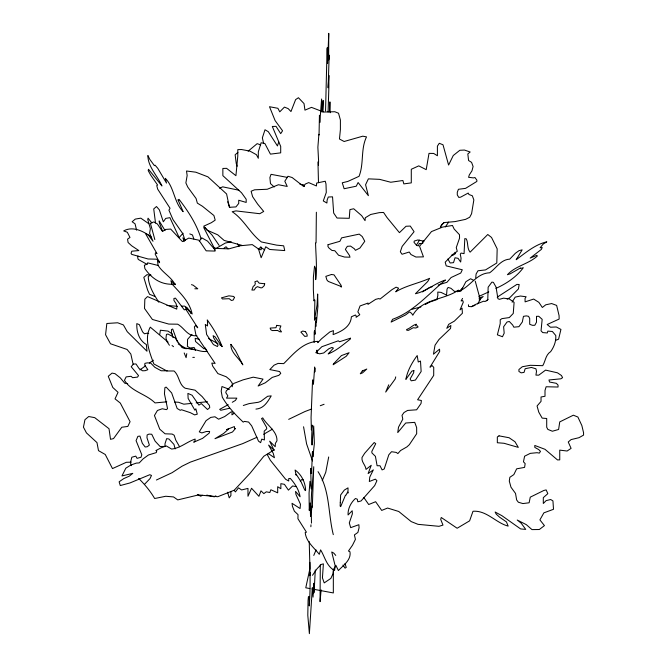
<?xml version="1.0" encoding="UTF-8"?>
<svg xmlns="http://www.w3.org/2000/svg" width="667" height="667" viewBox="0 0 667 667"><rect width="100%" height="100%" fill="white"/><g stroke="black" fill="none" stroke-linecap="round" stroke-linejoin="round"><path stroke-width="1" d="M330.198 112.756L329.907 101.876L329.415 111.222M316.675 350.242L316.725 352.459M322.961 111.939L323.128 100.45L322.478 111.731M309.238 541.612C309.688 563.056 310.897 584.175 309.263 605.944L309.18 596.531L308.404 596.798L308.079 600.45L307.795 615.257L309.371 633.65L312.356 587.435L313.048 597.123L313.823 583.292L313.823 592.98L314.149 591.27L315.299 569.935M328.081 112.064L328.881 86.802L328.864 75.404L328.131 87.811L329.106 57.487L329.006 55.078L328.664 59.922L328.748 33.35L327.58 63.507L327.272 47.691L327.072 49.15L325.554 110.939M310.872 526.73L310.972 524.821M315.057 368.417L314.791 372.011L314.657 366.992L313.448 384.342L312.723 379.873L312.448 382.958L311.064 417.559L311.372 429.948L312.098 425.112L311.614 439.278L312.031 445.031L313.69 425.946L314.382 443.38L312.931 456.87L312.623 451.592L312.381 452.109L311.581 473.578L311.372 469.335L311.097 473.512L310.997 473.036L310.822 468.401L310.689 469.401L311.239 488.928L309.963 481.341L309.063 493.021L309.263 510.397L310.155 502.951L310.522 516.275L311.589 492.805L313.748 466.708L312.314 507.195L311.956 506.136L311.297 512.781L311.472 523.111M316.358 212.231L316.058 242.846L315.549 242.896C315.858 255.111 317.209 267.2 315.699 279.631L315.549 268.518L314.541 266.208L313.382 277.347L313.348 289.77L313.965 300.867L314.24 299.967L314.866 300.125L314.482 320.235L317.075 304.944L317.659 293.997L317.901 306.612L316.416 322.678L316.141 317.559L315.833 326.505L315.516 321.777L315.032 334.3L314.516 330.79L314.207 332.083L314.165 342.463M321.119 589.878L320.06 601.676L320.285 564.824M475.729 277.78L476.105 273.97L477.981 270.769L485.509 269.918L496.798 262.99L497.173 248.849L491.529 237.46L487.769 234.501L470.085 252.176C466.85 248.282 468.401 243.046 466.316 238.886L464.816 238.603L464.065 253.635L461.055 253.076L460.297 254.227L461.055 258.237L460.68 262.048L458.046 258.321L455.036 257.762L453.527 262.648L450.142 262.981L447.882 259.004M159.746 334.475L160.38 330.223L168.026 331.107L172.486 334.125M186.777 353.643L186.101 357.654L184.192 352.96M309.905 575.663L310.422 572.594M138.019 256.053L137.71 257.812L138.244 259.421L146.84 264.249M328.689 456.97L325.746 472.319L322.219 480.699M232.266 386.752L232.258 383.2L229.94 379.873L226.255 376.788L217.892 373.595L212.69 366.108L211.814 363.081L215.133 363.423L195.898 334.851L194.364 326.888L195.581 325.554L197.749 327.789L185.96 309.488L185.668 307.295L192.163 313.999C189.611 301.542 179.882 292.88 171.778 283.758L170.902 280.732L175.163 284.651C171.252 276.913 162.706 272.886 158.112 265.424L157.454 260.489L159.613 262.723L155.203 254.152L155.486 252.793L157.003 253.643L145.423 233.442L148.449 235.151L153.01 241.262L149.6 233.258L150.383 228.631L147.766 219.551L148.049 218.192L151.884 222.961M395.731 376.88L395.197 378.998L385.693 392.071L388.736 384.817M278.764 141.896L277.439 145.94L268.309 131.707L264.999 129.765L262.356 137.852L263.598 143.413M422.436 243.505L423.428 240.737M313.773 555.428L316.083 549.916M461.456 290.203L465.891 281.707L470.619 278.756L473.703 280.373M512.106 302.218L515.174 297.132L520.402 296.023L526.13 296.757L525.037 298.457L525.104 301.859L533.667 299.066L538.878 302.351L542.346 307.479L545.764 304.794L551.642 303.552L556.645 305.419L559.079 315.641L559.146 319.051L547.165 324.521L550.492 327.23L556.295 326.98L560.93 329.415L558.587 339.186L555.694 340.337M440.362 227.564L442.238 224.045L444.497 222.528L455.036 221.594L465.566 219.368L469.71 217.234L471.586 213.715L473.845 199.925L472.336 195.773L468.951 194.489L468.201 193.055L460.68 197.14L458.796 197.432L457.287 194.889L457.287 192.304L458.421 189.286L465.566 188.369L476.855 181.441L476.855 180.148L474.971 177.53L473.47 177.897L468.576 177.305L469.326 174.862L471.961 170.835L473.095 166.525L471.586 162.364L468.576 160.514L467.825 153.919L470.16 151.993L464.44 150.05L459.83 150.283L453.26 155.511L448.599 165.041L443.005 144.781L439.27 143.288L437.402 146.14L437.402 155.745L433.675 153.443L429.006 153.377L426.213 169.66L418.751 165.866L411.289 169.276L411.289 182.883L403.827 183.892L402.893 180.515L390.762 182.249L379.573 179.348L368.376 178.856L365.583 184.742L368.376 195.673L358.121 182.541L356.253 186.201L344.13 188.736L342.263 182.783L347.857 181.424L359.054 176.313C364.115 163.515 360.497 149.341 366.517 136.877L362.781 136.185L344.13 141.496L339.461 139.019L340.395 129.59L340.395 119.985L338.528 113.232L334.801 111.731L323.603 112.039L311.481 107.37L304.952 110.147L304.019 103.568L298.424 97.724L295.623 99.6L290.962 111.539L288.161 108.613L284.425 107.112L279.765 111.839L277.897 108.296L269.501 106.72L275.104 120.577L282.566 130.782L280.699 133.633L276.038 126.355L272.303 126.463L280.699 146.44L280.699 152.851L270.435 154.127L264.841 143.48L261.105 142.78L258.312 151.859L258.312 158.271L256.445 154.719L249.917 151.092L241.521 149.525L237.794 149.625L237.794 156.028L235.926 175.696L226.597 168.342L222.861 168.451L222.861 175.654L241.521 192.755L246.181 199.233L246.181 202.435L238.719 200.233L238.719 203.443L235.926 206.92L229.398 207.295L226.597 193.964L207.937 176.863L195.815 172.194L186.51 171.002L187.152 175.504L185.876 182.916L187.786 187.11L196.073 198.499L197.349 203.118L202.443 206.261L213.915 215.516L215.191 220.135L211.364 222.695L203.718 226.188L206.903 230.073L217.742 234.834L224.112 240.403L241.963 245.381M462.548 298.432L461.105 300.967L462.681 300.55L463.307 302.109L460.055 309.863L462.081 308.179L462.398 313.273L454.352 321.135L448.683 324.345L446.79 328.289L450.884 325.496L450.533 328.464L438.953 339.545L435.034 345.173L433.458 354.21L439.545 349.166L439.686 351.426L429.99 367.192L432.024 365.516L433.733 367.359L433.7 375.421L417.6 399.766L421.386 400.5L421.035 403.468L416.625 409.796L407.595 410.438L403.994 412.531L402.026 415.349L402.801 419.168L398.499 427.197L397.757 432.566L405.703 423.011L414.732 422.361L416.658 427.605L416.675 433.733L409.33 444.697L406.912 446.898L400.575 450.525L397.849 453.602L396.323 452.434L391.537 451.717L388.811 454.794L384.225 468.959L382.091 469.91L380.015 465.741L377.097 465.724L375.421 456.345L371.928 452.935L371.836 451.392L375.729 443.688L374.204 442.521L364.666 453.268L362.006 457.504C361.306 462.206 365.624 464.991 366.025 469.41L371.236 465.299L368.109 473.578L373.345 469.851L369.776 477.072L369.326 481.507L375.379 479.139L376.93 480.69L374.679 485.601L361.055 500.967L357.82 501.809L357.295 499.199L355.436 498.507C350.9 502.559 347.707 508.788 348.066 514.974L352.184 510.755L352.376 513.848L349.291 522.903L350.675 527.647L358.879 524.712L359.071 527.805L357.896 532.433L354.402 534.917L355.411 539.37L352.493 545.239L348.474 551.009L349.983 551.792C351.367 559.98 343.363 565.291 338.386 570.552L335.876 565.316L333.575 569.451L333.1 573.503L330.849 578.414L324.204 582.908L322.436 577.872L323.395 563.873L321.236 564.44L317.125 568.659L312.506 575.296M416.383 245.139L419.518 240.145M477.547 303.894L480.282 299.658L475.254 281.191M445.323 226.913L448.683 222.094M199.258 241.221L201.809 237.869L207.545 241.129L215.191 250M300.308 481.207L301.492 479.656L303.527 480.04M258.529 249.466L260.438 247.199L264.691 249.817M440.487 226.463L443.813 222.711M183.041 233.225L179.165 237.569L169.918 217.659L165.733 218.401L163.307 221.803L159.346 209.822L156.487 206.528L153.727 208.921L155.503 222.953M191.996 334.375L187.569 339.395L187.394 346.415L190.053 347.991L194.189 347.507L195.514 350.233M459.922 290.804L462.556 287.911M144.564 484.275L150.042 478.572L151.484 475.421L149.775 474.721L129.932 482.958L120.285 485.551L119.118 481.799L123.804 478.572L129.306 476.155L132.783 473.362L121.953 475.946L125.83 468.176L130.807 465.074L136.276 463.106L139.236 462.915L143.105 458.888L148.441 454.994L156.295 452.601L156.728 450.909L155.878 450.558L161.422 447.682L166.283 445.931L171.627 449.066C180.507 448.132 187.01 441.737 195.148 439.061L194.997 440.87L193.713 442.213L202.576 438.361L209.196 433.125L209.63 431.432L206.378 431.499L201.843 432.916L199.275 431.866L206.095 420.627L210.78 417.4L214.957 416.775L218.593 419.201L224.704 416.558L231.291 411.781L232.141 412.131L231.924 414.841L234.334 413.223M486.627 300.842L488.011 299.475M237.902 152.384L235.143 154.786L236.243 163.473L237.152 166.233M248.141 151.184L257.179 143.647L260.697 144.914M150.767 274.579L148.232 276.655C148.641 285.918 153.885 294.597 158.829 302.226M139.862 369.927L145.431 365.916M149.416 363.056L153.393 360.197M479.073 300.092L483.191 296.532L478.889 298.082M224.112 248.057L226.021 246.773L227.939 248.774M202.293 495.239L200.784 496.248L197.349 494.497M215.833 495.831L214.324 496.84L206.803 495.114M272.386 429.189L263.648 434.3M497.19 297.174L516.908 284.4L519.159 284.492L518.451 288.894L509.721 297.74L507.17 299.183M422.494 291.904L429.465 287.494L432.349 286.652M274.287 449.8L263.824 456.236L250.217 473.103L234.225 490.212L217.767 496.715L198.441 494.939L177.747 499.9L173.537 496.932L165.766 496.265L154.652 498.516C150.267 490.954 144.822 484.576 138.661 478.397M232.274 402.293L235.468 400.392L236.827 398.141L226.513 398.124L227.872 395.873L225.78 392.68L226.213 390.987L233.909 383.383L243.105 379.848L253.252 377.163L263.015 379.114L258.137 386.01L265.299 382.791L272.219 377.414L278.856 375.338L280.749 373.378L279.598 371.536L269.835 369.585L274.079 365.166L278.106 363.398L283.7 363.632C293.53 353.985 302.893 341.979 317.884 341.362L317.775 342.688L321.552 338.761L329.882 331.908L333.442 330.624L333.116 334.601C341.521 331.441 350.667 326.888 351.401 316.767L355.428 314.999L356.211 316L356.103 317.325L359.771 314.724L357.845 311.881L360.055 305.936L368.059 303.06L367.951 304.385L375.696 299.341L378.789 298.558L380.04 299.066L392.029 289.611L396.115 287.177L398.624 288.202L395.739 291.812C406.253 285.518 418.509 283.317 429.64 278.322L427.639 281.616L415.433 293.722C426.213 291.421 434.909 283.258 445.464 280.023C428.356 293.922 414.024 311.497 392.621 319.293L391.104 322.086L405.494 314.982L409.63 311.881L411.664 313.398L412.806 315.241C421.761 298.758 444.33 300.042 458.446 290.137L457.445 291.779C469.793 288.019 475.713 273.262 489.645 272.803C496.165 268.184 500.925 259.53 509.746 259.138L515.408 253.243L519.076 250.634L522.161 249.85L516.175 259.713C525.638 252.776 535.067 244.506 546.798 241.829L543.18 244.08L540.095 247.79L542.204 247.549L541.354 249.408L530.198 258.087L536.868 255.303L537.327 256.045C528.597 264.049 515.333 265.908 507.429 274.712L510.105 273.879L520.518 267.926L520.468 268.459L523.32 267.7C516.55 276.88 506.411 283.7 495.956 288.369M228.189 404.661L219.693 409.363L220.794 410.28L229.515 408.246M425.288 304.494L429.648 302.101L436.902 299.583L437.86 295.473L437.794 292.071L440.987 292.371L446.565 295.089L447.015 289.136L448.107 287.435L450.934 288.302L454.552 291.446L461.005 291.045M288.678 419.351L304.961 411.531L311.656 408.996M156.403 480.015L172.028 472.728L182.116 466.158L190.337 462.131L242.721 443.622L256.987 437.269M478.848 296.448L488.794 291.879M219.601 188.236L222.686 186.835L238.878 190.212M320.26 405.728L324.087 404.277M243.305 405.478L249.058 403.627L258.312 402.276L260.739 401.401L267.642 396.273L271.219 395.873C267.567 401.926 263.899 408.487 255.936 409.096M472.069 306.278L475.029 305.361M420.927 306.887L412.073 309.255M438.111 284.976L446.89 282.324L451.109 277.522L460.764 273.028L462.298 269.776L446.206 265.866L445.197 262.173L453.201 254.127L457.27 251.309L456.261 247.615L459.555 238.127L459.488 234.726L454.135 229.023L452.476 225.471L442.655 227.063L431.491 231.574L419.56 246.256L423.462 256.87L415.925 257.037L410.947 254.519L409.255 252.026L402.026 254.269L400.333 251.767L402.151 246.381L414.082 231.699L410.272 226.071L406.028 226.263L399.433 232.666L386.943 217.45L383.558 212.448L379.315 212.64L370.71 214.466L365.283 217.759L365.066 220.66L361.681 215.666L353.735 208.771L349.917 209.588L349.258 218.301L337.043 218.034L333.667 213.04L332.541 196.84L328.289 197.023L327.113 200.133L326.897 203.035L323.295 200.942L326.288 192.446L325.988 183.934L325.254 181.232L316.65 183.058L316.433 185.96L308.688 182.6L305.286 184.042L303.693 186.527L292.146 177.539L288.002 176.271L284.809 181.241L287.235 186.443L278.431 184.742L267.267 189.253L254.527 189.812L251.125 191.246L252.601 196.657L257.679 204.152L263.707 211.447L259.771 213.715L236.001 210.897L232.183 211.714C244.172 219.651 249.983 233.333 261.397 241.954L276.68 245.148L283.683 245.806L284.734 250.584L269.768 249.475L265.741 246.757L261.147 257.737L258.513 248.999L252.259 244.614L239.945 245.798L228.898 248.858L214.357 248.374L215.091 251.075L206.17 250.825L198.983 240.203L188.794 238.077L182.416 241.571L170.669 229.056L165.466 229.448L162.49 231.507L157.412 224.012L153.81 221.919L150.409 223.353L154.819 239.57M231.257 241.729L225.313 243.055L216.383 248.249L213.465 248.132M186.568 309.338L184.25 309.83L175.463 298.141L173.92 298.474L173.954 300.483L176.005 303.51L176.897 306.778L176.713 309.121L147.507 296.582L144.847 299.166L144.522 308.462L152.41 319.468L168.759 324.07L177.664 324.195C184.317 327.847 187.752 336.96 196.807 335.651M192.038 403.327L183.817 404.194L178.531 402.268L174.654 402.051M196.148 402.893L207.462 401.701M166.767 401.834L155.044 402.918C145.94 393.889 131.449 391.712 124.454 380.307L126.138 376.905L131.049 376.296L132.658 377.697L137.56 377.088L138.528 375.579L131.199 366.708L133.4 364.074L135.985 363.957L139.07 368.517L142.605 370.802L145.189 370.685L147.841 369.693L144.756 365.132L144.889 363.365L147.207 362.873L150.634 363.015L154.877 367.325L161.189 370.769L167.192 370.794M177.497 306.311L166.925 305.478M181.457 306.186L184.425 306.086L187.094 307.654L190.245 311.781L190.779 313.398M451.342 255.194L453.151 255.144L455.411 253.635L455.036 252.268M131.332 462.164L126.321 462.298L112.481 468.584L105.253 454.485L98.491 450.634L96.982 442.605L86.452 432.891L83.442 427.163L84.951 419.701L88.711 416.525L94.722 417.65L109.021 428.723L110.522 439.328L113.532 438.603L121.803 427.239L127.822 426.43L130.082 421.686L120.302 403.068L115.032 398.858L118.042 392.321L112.781 387.46L108.262 376.288L112.023 373.111L115.032 373.678L120.302 377.889L124.812 383.258L127.689 383.617M192.805 357.387L194.405 357.362M422.778 243.497L419.235 243.497L418.459 245.831L416.733 245.506L414.032 242.354L414.224 241.07L417.884 239.937L423.987 241.221M194.806 288.778L197.791 288.794L193.138 285.168L191.471 284.659M175.463 284.017C162.131 285.576 152.193 279.148 144.881 268.601L144.372 265.249L147.507 264.007L147.59 262.84L158.204 265.483M258.212 249.375L261.214 249.733L260.922 246.848M287.494 177.414L271.044 174.337L269.893 177.564L270.469 183.583L274.204 186.993M299.933 184.175L303.76 184.884L304.527 186.343M150.817 275.371L146.998 274.654L143.805 277.347L147.632 290.095L149.541 294.28L154.644 296.331M148.699 333.508L146.998 333.192L144.447 333.808L142.538 331.807L139.345 324.646L136.802 323.62C136.468 331.682 138.994 340.295 146.356 344.556L146.998 351.242L127.239 331.682L123.412 324.946L117.675 322.778L106.845 323.487L105.569 334.734L110.522 343.78L127.072 349.458L130.832 354.035L133.092 364.14M195.331 349.892L185.234 347.999L178.222 343.955M296.173 486.635L292.613 485.968L288.427 490.137L284.417 484.325L280.857 483.658L280.857 488.719L277.689 486.718L277.689 492.838L270.877 489.761L269.827 492.496L266.258 491.829L263.857 493.63L260.98 490.837L258.913 496.306L251.551 488.269L247.974 496.248L247.974 488.402L241.596 489.945L238.503 487.844L235.401 491.904L234.117 490.312M309.855 588.561L305.769 587.794L309.93 568.584L309.93 562.339M311.898 588.936L333.333 592.946L333.333 569.301M199.533 339.353L195.181 338.352L195.514 341.454L204.06 348.866L205.261 348.032L207.095 351.392C199.975 352.56 193.021 347.515 185.86 348.691L181.966 347.499L174.929 337.752L168.001 334.034L166.458 334.359L165.975 338.211L167.209 341.979L169.426 345.264M229.398 389.37L221.961 386.535L221.186 391.162L222.311 397.207C227.822 406.853 235.309 414.557 243.197 422.119L244.38 421.402L248.608 422.053L251.676 425.854L258.504 441.129L260.622 442.671L261.747 439.144L264.407 439.953L264.19 431.165L266.742 428.798L266.542 427.297L261.547 418.593L262.723 417.875C267.133 425.579 277.322 431.165 276.963 440.779L275.388 443.363L275.204 446.723L269.676 441.187L274.079 450.242L268.601 445.081L273.203 453.218L274.445 457.72L268.476 453.668L267.35 454.769L270.318 460.247L285.626 479.256L288.728 481.007L288.728 478.572L290.295 478.422C294.947 483.558 298.983 489.82 300.092 496.748L295.548 491.421L295.948 494.422L300.458 504.227L300.075 508.521L292.038 503.302L292.438 506.303L294.372 511.197L298.024 514.641L297.932 518.743L306.436 532.191L305.203 532.533C306.02 541.571 313.982 547.624 319.293 554.319L320.61 549.866C324.987 557.045 326.413 566.033 334.542 570.527L335.218 566.058L331.732 551.976L333.808 553.135L335.751 555.419M189.77 233.909L192.488 234.976L193.814 238.969M208.538 338.544L217.976 343.655M187.335 309.171L188.786 310.013L189.428 311.614M219.618 344.664L222.094 346.19M148.874 223.753L140.787 218.159L135.284 219.093L132.149 221.752L135.059 223.82L136.585 230.173M151.392 237.202C143.864 231.374 132.95 225.704 123.695 230.924L127.339 232.258L129.973 237.46L127.572 239.128L128.081 242.48L131.624 245.756L138.853 250.567L131.783 251.201L131.049 253.377L131.732 254.385L148.074 258.988L156.595 259.196L159.455 261.472M172.061 345.498L173.528 346.682M168.134 342.163L150.258 327.138C143.947 338.878 149.583 352.401 153.844 363.949L166.9 370.985L174.054 370.985C179.431 375.679 178.731 384.417 185.109 388.202L195.056 390.17L202.209 396.657L209.405 405.428L209.755 407.587L207.537 409.521L201.276 403.56L198.916 405.094L192.079 395.231L187.902 393.413L188.127 398.407L194.872 410.163L195.856 408.796L197.274 414.174L194.647 414.899L190.345 412.681L181.507 409.746L180.257 410.313L177.147 408.479L171.644 392.913L166.141 387.077L164.899 387.644L164.449 393.863L167.55 408.663L166.442 409.63L162.223 408.763L157.429 410.48L154.444 415.533L159.772 429.206L165.057 433.792L172.153 434.059L174.162 435.243L175.763 440.095L179.573 446.74M182.058 346.523L183.217 347.849M237.427 243.939L239.078 246.248M363.748 497.399L368.709 504.519L375.638 501.717L381.699 510.422L387.577 508.046L398.741 511.481L411.214 521.602L418.017 524.337L438.994 526.313L442.963 525.104L440.695 519.335L441.262 517.492L457.137 528.247L469.61 520.844L473.003 511.264C486.652 510.205 495.839 522.861 508.154 526.113L506.453 521.902L499.65 517.225L496.248 514.157L495.114 511.998L501.918 515.699L520.627 528.931L525.729 529.398L521.194 523.203L517.225 520.027L526.296 524.637L531.966 529.598L539.336 529.515L544.439 525.604L539.903 519.885L543.872 512.848L553.51 509.296L552.943 500.917L550.675 499.516L546.14 500.617L543.305 503.493L543.305 497.657L547.84 493.638L546.14 489.911L543.872 490.462L530.265 497.165L529.131 502.785L522.895 503.568L518.359 502.234L516.658 499.967L515.524 493.43L510.989 487.227L509.288 481.074L509.855 477.289L513.823 474.621L516.658 468.826L524.596 467.392L525.162 463.607L523.462 461.831L524.596 456.203L530.265 453.368L537.068 452.693L539.336 453.118L540.47 451.384L538.769 449.608L534.801 447.407L534.801 445.456L545.006 449.316L557.479 459.922L559.746 459.855L559.746 450.125L567.117 451.017L571.085 448.357L568.251 441.988L571.085 439.595L579.023 437.677L583.558 435.117L583.558 432.683L581.857 425.554L577.889 417.025L573.353 415.199L559.746 421.903L558.612 429.473L552.376 431.232L547.84 429.406L546.707 427.247L546.707 418.492L542.171 418.126L538.769 412.139L537.068 405.986L541.037 401.376L541.037 396.99L545.006 396.273L545.006 390.437L546.14 386.76L558.046 387.035L558.046 385.092L556.345 383.317L549.541 382.041L548.974 379.99L560.88 378.806L562.581 377.664L561.447 375.513L557.479 372.82L545.573 370.11L538.769 375.162L535.934 375.112L536.501 371.327L535.934 368.793L531.399 367.45L525.162 368.718L524.029 372.403L521.194 372.845L518.926 371.444L518.926 369.501L522.328 366.733L530.265 365.299L542.738 365.683C545.556 360.972 545.531 354.894 550.675 351.601C554.002 346.94 556.236 341.321 555.778 335.518L552.376 331.482L547.84 331.115L547.274 332.958L542.738 332.591L541.037 330.815L542.171 319.351L538.769 316.283L536.501 316.341L536.501 322.186L534.801 325.271L532.533 325.338L529.698 324.32L529.698 318.476L528.564 316.316L526.296 315.891L523.462 316.341L522.328 321.961L518.926 326.68L513.823 327.189L512.69 325.029L509.288 321.469L507.02 322.019L503.618 326.738L504.185 333.167L502.484 336.743L497.382 334.817L500.217 323.67L500.217 319.776L501.918 318.634L509.288 317.575L513.256 313.457L514.099 302.393L509.213 298.899L503.568 298.166L499.425 299.325L497.924 298.724L496.04 287.068L493.405 282.374L491.904 282.099L488.144 287.202L487.769 299.725L485.134 301.492L483.625 301.217L475.346 304.511L471.586 306.712L468.576 306.47L468.426 304.761M342.955 565.099L345.064 568.134L346.248 567.417L344.997 563.607M219.126 245.406L212.098 235.109L205.077 227.68L203.735 227.547L214.624 248.741M165.074 230.582L159.146 220.894L159.438 223.086L162.648 231.349M318.034 471.644C330.19 490.537 327.997 513.84 333.3 534.642M227.655 201.759L229.74 207.429M177.505 342.054L172.695 329.006L171.444 329.565L171.444 332.808L173.045 337.644M201.067 238.769C196.723 224.187 188.219 211.289 179.056 199.333L178.856 200.659L177.981 199.758L183.158 211.664C173.987 202.668 174.337 187.394 165.316 178.314L166.517 183.083L157.762 168.334L155.086 165.191L154.385 165.616L149.783 159.346L147.891 155.511C147.816 166.758 157.695 176.063 161.939 185.96L148.491 169.268L148.207 170.627L150.667 175.054L157.612 185.051L156.745 185.576L157.695 189.153L170.06 208.279L168.918 210.163L172.97 219.551L182.808 233.7L185.134 240.587L182.891 237.802L184.175 241.571M312.515 460.972L306.603 443.93L303.56 426.772M131.399 465.658L130.432 462.748L131.841 457.22L135.793 456.128L137.06 458.346L141.012 457.254L141.821 454.794L136.068 440.654L137.877 436.343L139.953 436.101L142.354 443.38L145.164 446.99L147.24 446.748L149.383 445.081L146.982 437.802L147.115 434.951L148.991 434.1L151.734 434.25L155.077 441.104L160.097 446.506L164.916 446.415L165.049 443.563L166.658 438.644L168.934 439.003L173.954 444.405L175.146 448.908M227.622 492.229L229.206 497.857L230.915 495.489L230.915 491.412M321.719 111.956L321.611 98.999L319.793 122.553L319.443 115.299L319.034 135.034L318.884 134.325L317.876 147.24L318.584 160.939L318.484 165.274L318.226 161.697L318.026 164.757L318.484 182.658M317.309 350.183L317.309 353.177M230.915 344.389C230.423 352.626 239.278 358.162 242.838 364.857L235.359 350.367L230.915 344.389M207.62 322.611L207.495 325.971L205.278 324.412L206.637 334.534L213.44 344.597L217.434 346.54L218.092 345.039L213.69 337.877L213.106 335.676L214.974 336.727L222.044 346.64C218.693 337.002 213.148 328.122 207.262 319.91L207.62 322.611M340.278 502.626L340.153 506.061L340.687 506.637L345.473 495.164L345.973 495.214L347.607 492.088L348.007 493.063L348.016 487.86L344.322 490.087L340.637 494.997L340.278 502.626M276.655 325.371L275.988 327.722L270.135 328.081L270.794 329.715L272.278 330.574L277.622 330.473L279.857 331.774L281.499 331.866L279.665 329.156L280.882 325.946L276.655 325.371M305.561 331.741L307.053 334.425L307.204 336.11L304.786 336.41L300.884 332.091L302.793 331.04L305.561 331.741M328.064 244.697L327.922 246.482L328.964 248.024L331.966 250.458L334.834 250.734L338.553 255.219L344.489 257.037L349.975 257.195L349.525 255.528L345.356 249.375L347.324 246.323L350.525 246.081L354.369 248.783L355.411 250.317L359.93 248.041L364.774 241.296L362.239 236.56L359.246 234.117L341.596 237.861L339.895 241.304L328.064 244.697M350.433 338.211L350.367 339.028C343.372 344.522 336.618 350.575 328.172 353.935L333.425 348.091L331.883 347.457L328.856 348.741L323.737 352.96L319.685 353.827L315.791 352.66L321.853 346.715L338.269 340.812L339.52 341.746L350.433 338.211M362.356 370.919L360.305 373.778L362.581 372.861L366.775 369.043L362.356 370.919M413.865 370.577L413.665 372.745L410.113 378.989L411.214 380.824L415.433 380.065L421.144 371.494L420.493 361.055L418.251 361.989L417.2 355.553C412.048 362.489 407.47 370.694 405.87 379.39L411.923 371.085L413.865 370.577M296.24 474.304L296.065 475.146L295.089 470.01C301.501 474.679 305.194 481.974 305.653 490.195L305.278 490.612L304.552 489.57L301.025 481.741L296.24 474.304M264.691 283.775L264.249 285.651L262.189 287.644L260.997 287.902L257.429 286.652L255.736 287.677L254.235 290.003L251.884 290.053L253.185 286.435L254.752 285.209L255.319 283.533L254.861 281.849L257.279 280.882L259.155 283.158L264.691 283.775M234.509 297.44L233.142 300.092L231.366 300.467L229.265 298.699L222.453 298.966L221.469 297.849L228.898 295.831L233.608 296.448L234.509 297.44M333.5 363.849L333.158 364.774L346.24 356.261L349.083 352.726L341.446 355.578L333.5 363.849M235.459 428.514L232.483 431.991L214.974 438.694L223.612 433.483L228.548 429.098L226.622 429.59L234.4 426.588L234.642 428.606L235.459 428.514M416.158 324.279L415.541 325.304L415.9 325.871L417.25 325.788L418.092 326.988L415.858 327.997L413.181 327.755L408.529 330.332L406.787 330.257L406.578 329.531C410.255 328.397 412.523 325.062 416.158 324.279M499.016 435.851L497.332 436.977L497.332 442.738L504.052 443.28L518.317 447.39L514.957 441.721L509.088 437.735L499.016 435.851M331.407 274.512L325.838 276.363L326.888 279.932L328.239 281.424L340.779 286.343L341.304 287.127L341.145 285.376L334.025 274.846L331.407 274.512"/></g></svg>
